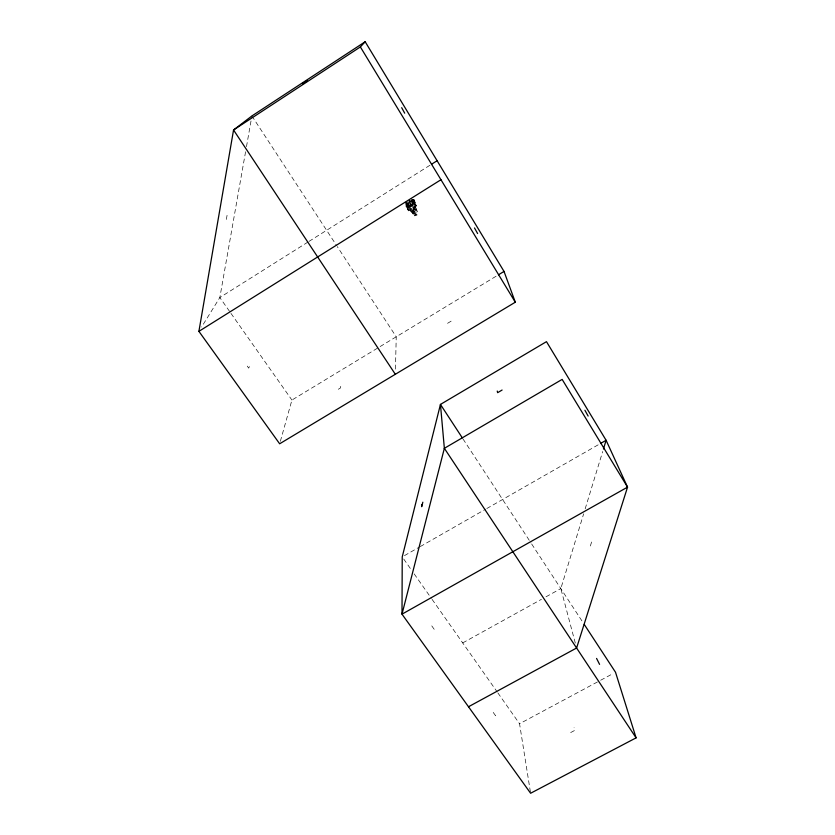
<?xml version="1.0" encoding="UTF-8"?>
<svg xmlns="http://www.w3.org/2000/svg" width="835" height="835" viewBox="0 0 835 835"><rect width="100%" height="100%" fill="white"/><g stroke="black" fill="none" stroke-linecap="round" stroke-linejoin="round"><path stroke-width="0.63" stroke-dasharray="4.17 3.13" d="M395.456 369.112L396.239 336.797L337.288 246.596M412.709 213.75L415.026 214.073L417.49 211.777L413.607 207.132L416.3 209.042L417.49 211.777L414.943 211.819L413.168 212.8L411.697 212.08L411.571 210.984L413.868 211.046L415.131 212.455L413.857 213.937L412.709 213.75L412.761 211.808L414.421 209.293L412.824 212.841L414.786 213.854M409.776 202.362L413.638 199.596L414.609 202.54L413.2 204.512L409.432 203.009L409.881 200.097L409.432 203.009L407.741 204.815L408.774 205.754L414.609 202.54L413.638 199.596L411.874 199.095L414.431 200.974L414.035 203.322L410.997 204.638L409.432 203.009L410.11 201.642L412.156 202.571L414.431 200.974M413.043 209.209L411.697 212.08L407.939 209.293L406.165 206.61L406.436 202.018M413.168 212.8L413.492 208.249L415.392 203.938L414.15 199.826L411.697 199.868M409.828 206.548L411.248 202.018L415.277 204.909L416.133 209.449L414.15 199.826L410.465 199.889M410.173 208.249L411.248 202.018L409.63 202.039L407.532 205.034L408.242 206.203L407.438 208.499L408.336 210.89L409.661 208.635L407.292 206.391L408.764 204.429L409.943 200.212M340.753 386.334L340.492 387.951L336.108 390.603M227.068 215.315L226.128 220.722L226.911 219.751M245.573 151.772L219.835 297.542L201.611 326.986M246.482 146.657L251.669 117.244M412.793 207.727L412.156 202.571M280.351 441.287L291.926 400.059L497.357 275.466M408.242 206.203L408.764 204.429M575.284 643.065L560.828 588.591L583.655 513.817M585.178 508.828L602.682 451.505M590.355 545.986L591.712 541.633L590.982 539.504M413.095 208.969L416.07 204.909L414.15 199.826M405.58 202.112L406.165 206.61L406.843 204.961L405.789 201.976M249.362 366.586L248.705 368.131L245.657 363.841M411.352 206.36L412.521 203.594L411.248 202.018M412.824 212.841L414.421 209.293M408.618 200.348L409.63 202.039L411.404 200.504L413.732 202.049L415.277 204.909L412.521 203.594L411.008 206.704L407.532 205.034L409.202 207.696L407.438 208.499L407.292 206.391M406.165 206.61L407.814 203.281L411.384 200.776L414.765 200.682M411.624 210.785L411.697 212.08L406.217 204.617L408.012 201.412M414.379 212.205L416.3 209.042M414.035 203.322L414.609 202.54L412.25 203.375L411.394 201.392M410.747 205.984L412.521 203.594M410.11 201.642L407.741 204.815L408.774 205.754L407.814 202.675L407.741 204.815L407.73 201.037M416.07 204.909L416.394 205.848L414.306 208.583L413.492 208.249M410.862 211.109L407.939 209.293L408.534 208.52L406.217 204.617M413.461 207.706L414.932 205.984M411.404 200.504L413.022 202.644L413.732 202.049L416.394 205.848M307.917 242.087L219.835 297.542L230.241 312.342M309.013 241.388L430.547 164.871M447.55 323.312L452.09 320.567L451.892 319.21M404.484 555.609L419.139 547.228M420.266 546.581L485.678 509.173M486.805 508.525L599.353 444.147M406.843 204.961L407.939 209.293L409.494 208.416L407.814 203.281L409.129 207.32M462.715 642.908L541.435 599.332M545.996 596.806L560.828 588.591M530.402 791.966L519.558 723.747L599.52 680.849M600.668 680.233L613.234 673.49M570.681 732.556L574.699 730.427L574.073 727.734M410.997 204.638L413.2 204.512M414.943 211.819L411.571 210.984L415.131 212.455M413.022 202.644L414.567 203.062M407.939 209.293L409.766 209.961M408.106 204.314L409.901 205.045M411.384 200.776L413.732 202.049L415.277 204.909M410.841 198.532L413.221 200.337M411.874 204.001L414.473 207.33M431.779 625.885L434.315 629.465L434.2 627.054M493.245 712.432L495.625 715.783L495.28 713.121M230.982 313.396L291.926 400.059M403.722 559.022L411.185 569.647M414.17 573.885L431.351 598.309M432.092 599.373L497.117 691.839M497.869 692.904L519.558 723.747M251.899 115.961L336.578 245.511M463.049 439.001L530.997 542.959M531.707 544.044L582.84 622.284M407.866 200.849L408.409 205.118"/><path stroke-width="1.25" d="M401.677 107.684L404.693 113.184M198.907 331.349L233.549 129.978L251.899 115.961L365.177 41.75L504.027 271.427L515.299 302.207L279.652 443.782L198.907 331.349L440.964 179.734M422.834 502.2L421.696 506.699L421.633 504.674M603.444 449.011L606.106 440.285L546.476 341.661L440.452 404.422L402.23 556.903L402 614.163L530.611 793.25L636.093 737.858L615.52 672.259L584.26 624.455M395.331 374.278L233.549 129.978L360.365 46.937L365.177 41.75M302.98 83.364L302.52 83.75L307.311 80.619M431.643 164.182L437.112 160.737M498.474 274.798L504.027 271.427M502.096 390.039L497.629 392.669L497.242 391.051M600.48 443.51L606.106 440.285L627.544 487.139L576.599 648.012L468.498 706.754M410.11 209.919L411.885 208.948L409.661 208.635M414.609 215.555L416.759 214.856L414.786 213.854M636.093 737.858L444.356 448.311L440.452 404.422L462.339 437.916M599.572 664.368L596.566 658.418M360.365 46.937L515.299 302.207M477.62 233.581L474.499 227.945M588.132 416.06L584.907 410.256M444.356 448.311L402 614.163L627.544 487.139L562.153 379.403L444.356 448.311"/></g></svg>
